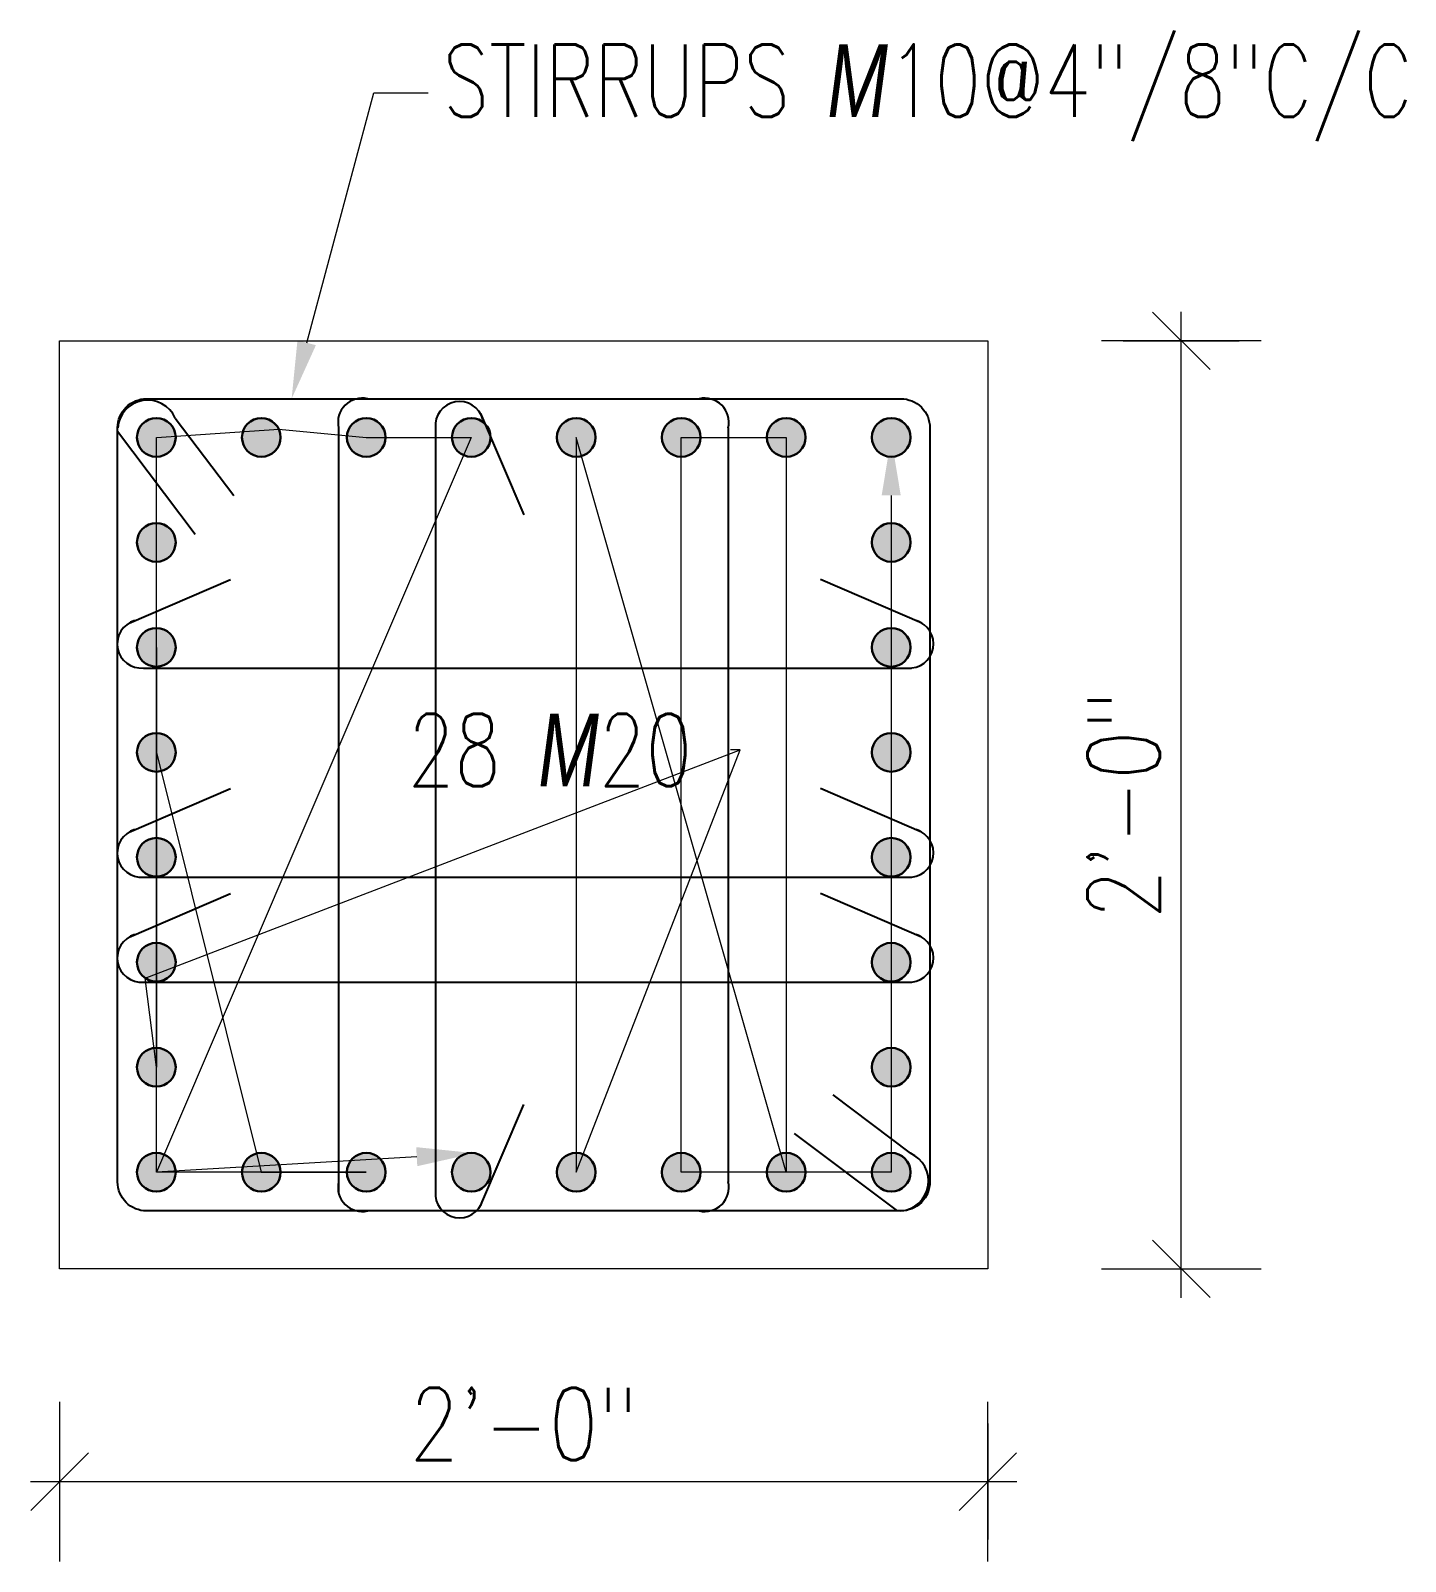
# Model space of a CAD drawing. Header units: inches. Extents: x 0 to 162649, y -36601 to -26324.
# Drawn here: x 143478.22 to 143513.76, y -29680.48 to -29640.9 of the extents above; entities that cross this region are included whole.
import ezdxf
from ezdxf import colors
from ezdxf.entities.mleader import LeaderData, LeaderLine
from ezdxf.math import Vec2, Vec3

# ---------------------------------------------------------------- set-up
doc = ezdxf.new("R2010")
doc.units = ezdxf.units.IN
doc.header["$MEASUREMENT"] = 0
for name, color, linetype, lineweight in [('Column', 211, 'Continuous', 9), ('dimention', 1, 'Continuous', 13), ('Rein', 3, 'Continuous', 30), ('Stirrups', 191, 'Continuous', 25), ('TEXT', 7, 'Continuous', 9)]:
    doc.layers.add(name, color=color, linetype=linetype, lineweight=lineweight)
doc.styles.add('DIM', font='simplex.shx', dxfattribs={"width": 0.75})
doc.styles.add('rmtext', font='romans.shx', dxfattribs={"width": 0.8})
doc.dimstyles.new('DIM-24', dxfattribs={"dimscale": 24, "dimtxt": 0.078125, "dimasz": 0.0625, "dimexe": 0.0625, "dimexo": 0.015625, "dimgap": 0.015625, "dimtad": 1, "dimdec": 1, "dimzin": 3, "dimdsep": 46, "dimlunit": 4, "dimtxsty": 'rmtext', "dimblk": 'OBLIQUE', "dimcen": 0.09375, "dimdle": 0.03125, "dimclrd": 1, "dimclre": 1, "dimclrt": 2, "dimadec": 0, "dimazin": 0, "dimtfac": 0.75, "dimtdec": 1, "dimtix": 1, "dimtmove": 0, "dimatfit": 3, "dimfxl": 0.0625, "dimfxlon": 1, "dimfrac": 1, "dimtolj": 1, "dimtzin": 0, "dimlwd": -1, "dimlwe": 5, "dimarcsym": 0})

# ---------------------------------------------------------------- blocks, each defined once
blk = doc.blocks.new('_Oblique')
for p, q in [((0, -1.375), (0, 1.375)), ((-0.495, -0.495), (0.495, 0.495))]:
    blk.add_line(p, q)
blk = doc.blocks.new('*D805')
at = {"layer": 'Defpoints', "color": 0, "transparency": 16777216}
for p in [(143478.967, -29672.916), (143502.967, -29672.916), (143502.967, -29678.416)]:
    blk.add_point(p, dxfattribs=at)
at = {"layer": 'dimention', "color": 1, "lineweight": 5, "transparency": 16777216}
for p, q in [((143478.967, -29676.916), (143478.967, -29679.916)), ((143502.967, -29676.916), (143502.967, -29679.916))]:
    blk.add_line(p, q, dxfattribs=at)
at = {"layer": 'dimention', "color": 1, "transparency": 16777216}
blk.add_line((143478.217, -29678.416), (143503.717, -29678.416), dxfattribs=at)
at = {"layer": 'dimention', "color": 1, "transparency": 16777216, "xscale": 1.5, "yscale": 1.5, "zscale": 1.5, "rotation": 180}
blk.add_blockref('_Oblique', (143478.967, -29678.416), dxfattribs=at)
at = {"layer": 'dimention', "color": 1, "transparency": 16777216, "xscale": 1.5, "yscale": 1.5, "zscale": 1.5}
blk.add_blockref('_Oblique', (143502.967, -29678.416), dxfattribs=at)
at = {"layer": 'dimention', "color": 2, "transparency": 16777216, "insert": (143490.967, -29676.925), "char_height": 1.875, "attachment_point": 5, "style": 'rmtext'}
blk.add_mtext('\\A1;2\'-0"', dxfattribs=at)
blk = doc.blocks.new('*D806')
at = {"layer": 'Defpoints', "color": 0, "transparency": 16777216}
for p in [(143502.967, -29648.916), (143507.967, -29648.916), (143502.967, -29672.916)]:
    blk.add_point(p, dxfattribs=at)
at = {"layer": 'dimention', "color": 1, "transparency": 16777216}
blk.add_line((143507.967, -29673.666), (143507.967, -29648.166), dxfattribs=at)
at = {"layer": 'dimention', "color": 1, "lineweight": 5, "transparency": 16777216}
for p, q in [((143506.467, -29648.916), (143509.467, -29648.916)), ((143506.467, -29672.916), (143509.467, -29672.916))]:
    blk.add_line(p, q, dxfattribs=at)
at = {"layer": 'dimention', "color": 1, "transparency": 16777216, "xscale": 1.5, "yscale": 1.5, "zscale": 1.5}
for p, rotation in [((143507.967, -29648.916), 90), ((143507.967, -29672.916), 270)]:
    blk.add_blockref('_Oblique', p, dxfattribs=dict(at, rotation=rotation))
at = {"layer": 'dimention', "color": 2, "transparency": 16777216, "insert": (143506.476, -29660.916), "char_height": 1.875, "attachment_point": 5, "rotation": 90, "style": 'rmtext'}
blk.add_mtext('\\A1;2\'-0"', dxfattribs=at)

msp = doc.modelspace()

# ---------------------------------------------------------------- hatches: boundary and pattern name
at = {"layer": 'Rein'}
h = msp.add_hatch(color=256, dxfattribs=at)
h.dxf.hatch_style = 1
h.paths.add_polyline_path([(143481.967, -29651.416, 1), (143480.967, -29651.416, 1)])
h = msp.add_hatch(color=256, dxfattribs=at)
h.dxf.hatch_style = 1
h.paths.add_polyline_path([(143484.681, -29651.416, 1), (143483.681, -29651.416, 1)])
h = msp.add_hatch(color=256, dxfattribs=at)
h.dxf.hatch_style = 1
h.paths.add_polyline_path([(143487.395, -29651.416, 1), (143486.395, -29651.416, 1)])
h = msp.add_hatch(color=256, dxfattribs=at)
h.dxf.hatch_style = 1
h.paths.add_polyline_path([(143490.11, -29651.416, 1), (143489.11, -29651.416, 1)])
h = msp.add_hatch(color=256, dxfattribs=at)
h.dxf.hatch_style = 1
h.paths.add_polyline_path([(143492.824, -29651.416, 1), (143491.824, -29651.416, 1)])
h = msp.add_hatch(color=256, dxfattribs=at)
h.dxf.hatch_style = 1
h.paths.add_polyline_path([(143495.538, -29651.416, 1), (143494.538, -29651.416, 1)])
h = msp.add_hatch(color=256, dxfattribs=at)
h.dxf.hatch_style = 1
h.paths.add_polyline_path([(143498.252, -29651.416, 1), (143497.252, -29651.416, 1)])
h = msp.add_hatch(color=256, dxfattribs=at)
h.dxf.hatch_style = 1
h.paths.add_polyline_path([(143500.967, -29651.416, 1), (143499.967, -29651.416, 1)])
h = msp.add_hatch(color=256, dxfattribs=at)
h.dxf.hatch_style = 1
h.paths.add_polyline_path([(143481.967, -29654.13, 1), (143480.967, -29654.13, 1)])
h = msp.add_hatch(color=256, dxfattribs=at)
h.dxf.hatch_style = 1
h.paths.add_polyline_path([(143500.967, -29654.13, 1), (143499.967, -29654.13, 1)])
h = msp.add_hatch(color=256, dxfattribs=at)
h.dxf.hatch_style = 1
h.paths.add_polyline_path([(143481.967, -29656.844, 1), (143480.967, -29656.844, 1)])
h = msp.add_hatch(color=256, dxfattribs=at)
h.dxf.hatch_style = 1
h.paths.add_polyline_path([(143500.967, -29656.844, 1), (143499.967, -29656.844, 1)])
h = msp.add_hatch(color=256, dxfattribs=at)
h.dxf.hatch_style = 1
h.paths.add_polyline_path([(143481.967, -29659.559, 1), (143480.967, -29659.559, 1)])
h = msp.add_hatch(color=256, dxfattribs=at)
h.dxf.hatch_style = 1
h.paths.add_polyline_path([(143500.967, -29659.559, 1), (143499.967, -29659.559, 1)])
h = msp.add_hatch(color=256, dxfattribs=at)
h.dxf.hatch_style = 1
h.paths.add_polyline_path([(143481.967, -29662.273, 1), (143480.967, -29662.273, 1)])
h = msp.add_hatch(color=256, dxfattribs=at)
h.dxf.hatch_style = 1
h.paths.add_polyline_path([(143500.967, -29662.273, 1), (143499.967, -29662.273, 1)])
h = msp.add_hatch(color=256, dxfattribs=at)
h.dxf.hatch_style = 1
h.paths.add_polyline_path([(143481.967, -29664.987, 1), (143480.967, -29664.987, 1)])
h = msp.add_hatch(color=256, dxfattribs=at)
h.dxf.hatch_style = 1
h.paths.add_polyline_path([(143500.967, -29664.987, 1), (143499.967, -29664.987, 1)])
h = msp.add_hatch(color=256, dxfattribs=at)
h.dxf.hatch_style = 1
h.paths.add_polyline_path([(143481.967, -29667.702, 1), (143480.967, -29667.702, 1)])
h = msp.add_hatch(color=256, dxfattribs=at)
h.dxf.hatch_style = 1
h.paths.add_polyline_path([(143500.967, -29667.702, 1), (143499.967, -29667.702, 1)])
h = msp.add_hatch(color=256, dxfattribs=at)
h.dxf.hatch_style = 1
h.paths.add_polyline_path([(143481.967, -29670.416, 1), (143480.967, -29670.416, 1)])
h = msp.add_hatch(color=256, dxfattribs=at)
h.dxf.hatch_style = 1
h.paths.add_polyline_path([(143484.681, -29670.416, 1), (143483.681, -29670.416, 1)])
h = msp.add_hatch(color=256, dxfattribs=at)
h.dxf.hatch_style = 1
h.paths.add_polyline_path([(143487.395, -29670.416, 1), (143486.395, -29670.416, 1)])
h = msp.add_hatch(color=256, dxfattribs=at)
h.dxf.hatch_style = 1
h.paths.add_polyline_path([(143490.11, -29670.416, 1), (143489.11, -29670.416, 1)])
h = msp.add_hatch(color=256, dxfattribs=at)
h.dxf.hatch_style = 1
h.paths.add_polyline_path([(143492.824, -29670.416, 1), (143491.824, -29670.416, 1)])
h = msp.add_hatch(color=256, dxfattribs=at)
h.dxf.hatch_style = 1
h.paths.add_polyline_path([(143495.538, -29670.416, 1), (143494.538, -29670.416, 1)])
h = msp.add_hatch(color=256, dxfattribs=at)
h.dxf.hatch_style = 1
h.paths.add_polyline_path([(143498.252, -29670.416, 1), (143497.252, -29670.416, 1)])
h = msp.add_hatch(color=256, dxfattribs=at)
h.dxf.hatch_style = 1
h.paths.add_polyline_path([(143500.967, -29670.416, 1), (143499.967, -29670.416, 1)])

# ---------------------------------------------------------------- linework, layer by layer
at = {"layer": 'Column'}
msp.add_line((143486.931, -29650.416), (143487.181, -29650.416), dxfattribs=at)
msp.add_lwpolyline([(143478.967, -29648.916), (143502.967, -29648.916), (143502.967, -29672.916), (143478.967, -29672.916)], close=True, dxfattribs=at)
at = {"layer": 'Rein'}
for centre in [(143481.467, -29651.416), (143484.181, -29651.416), (143486.895, -29651.416), (143489.61, -29651.416), (143492.324, -29651.416), (143495.038, -29651.416), (143497.752, -29651.416), (143500.467, -29651.416), (143481.467, -29654.13), (143500.467, -29654.13), (143481.467, -29656.844), (143500.467, -29656.844), (143481.467, -29659.559), (143500.467, -29659.559), (143481.467, -29662.273), (143500.467, -29662.273), (143481.467, -29664.987), (143500.467, -29664.987), (143481.467, -29667.702), (143500.467, -29667.702), (143481.467, -29670.416), (143484.181, -29670.416), (143486.895, -29670.416), (143489.61, -29670.416), (143492.324, -29670.416), (143495.038, -29670.416), (143497.752, -29670.416), (143500.467, -29670.416)]:
    msp.add_circle(centre, 0.5, dxfattribs=at)
at = {"layer": 'Stirrups'}
for p, q in [((143481.956, -29650.916), (143483.467, -29652.916)), ((143489.844, -29650.796), (143490.967, -29653.416)), ((143480.467, -29651.255), (143482.467, -29653.916)), ((143486.181, -29651.166), (143486.181, -29670.952)), ((143488.681, -29651.166), (143488.681, -29671.021)), ((143496.252, -29651.166), (143496.252, -29670.666)), ((143480.766, -29656.216), (143483.385, -29655.093)), ((143501.255, -29656.216), (143498.635, -29655.093)), ((143481.135, -29657.379), (143500.99, -29657.379)), ((143480.765, -29661.621), (143483.385, -29660.498)), ((143501.254, -29661.621), (143498.635, -29660.498)), ((143481.135, -29662.784), (143500.989, -29662.784)), ((143480.765, -29664.335), (143483.385, -29663.213)), ((143501.254, -29664.335), (143498.635, -29663.213)), ((143481.135, -29665.498), (143500.989, -29665.498)), ((143489.844, -29671.286), (143490.967, -29668.666)), ((143500.967, -29669.927), (143498.967, -29668.416)), ((143500.628, -29671.416), (143497.967, -29669.416))]:
    msp.add_line(p, q, dxfattribs=at)
msp.add_lwpolyline([(143481.217, -29650.416), (143500.717, -29650.416, -0.414214), (143501.467, -29651.166), (143501.467, -29670.666, -0.414214), (143500.717, -29671.416), (143481.217, -29671.416, -0.414214), (143480.467, -29670.666), (143480.467, -29651.166, -0.414214)], format="xyb", close=True, dxfattribs=at)
for centre, radius, start, end in [((143481.244, -29651.23), 0.778, 23.7791, 175.3085), ((143486.788, -29651.023), 0.624, 76.7473, 193.2527), ((143489.305, -29651.114), 0.626, 15.9324, 184.7989), ((143495.645, -29651.023), 0.624, 346.7473, 103.2527), ((143481.083, -29656.755), 0.626, 105.9324, 274.7989), ((143500.937, -29656.755), 0.626, 265.2011, 74.0676), ((143481.082, -29662.16), 0.626, 105.9324, 274.7989), ((143500.937, -29662.16), 0.626, 265.2011, 74.0676), ((143481.082, -29664.875), 0.626, 105.9324, 274.7989), ((143500.937, -29664.875), 0.626, 265.2011, 74.0676), ((143500.653, -29670.639), 0.778, 274.6915, 66.2209), ((143486.788, -29670.809), 0.624, 166.7473, 283.2527), ((143495.645, -29670.809), 0.624, 256.7473, 13.2527), ((143489.305, -29670.968), 0.626, 175.2011, 344.0676)]:
    msp.add_arc(centre, radius, start, end, dxfattribs=at)

# ---------------------------------------------------------------- dimensions: what is measured, and where the dimension line sits
at = {"layer": 'dimention'}
dim = msp.add_linear_dim(base=(143507.967, -29648.916), p1=(143502.967, -29672.916), p2=(143502.967, -29648.916), angle=90, dimstyle='DIM-24', dxfattribs=at)
dim.commit()
dim.dimension.update_dxf_attribs({"geometry": '*D806', "text_midpoint": (143506.476, -29660.916)})
dim = msp.add_linear_dim(base=(143502.967, -29678.416), p1=(143478.967, -29672.916), p2=(143502.967, -29672.916), dimstyle='DIM-24', dxfattribs=at)
dim.commit()
dim.dimension.update_dxf_attribs({"geometry": '*D805', "text_midpoint": (143490.967, -29676.925)})

# ---------------------------------------------------------------- leaders
at = {"layer": 'TEXT'}
ml = msp.add_multileader_mtext('Standard', dxfattribs=at)
ml.set_content('STIRRUPS {\\Fgothici|c0;M}10@4"/8"C/C', color=256, style='DIM')
ml.set_leader_properties(color=1, linetype='ByLayer', lineweight=9)
ml.build(insert=Vec2(0, 0))
ml.multileader.update_dxf_attribs({"text_right_attachment_type": 2, "dogleg_length": 0.25, "arrow_head_size": 1.5, "scale": 32})
ctx = ml.context
ctx.base_point, ctx.scale, ctx.char_height, ctx.arrow_head_size, ctx.landing_gap_size, ctx.plane_origin = Vec3(143488.496, -29642.504), 32, 1.875, 1.5, 0.375, Vec3(143498.658, -29648.155)
ctx.right_attachment = 2
notes = []
notes.append((ctx, [(0, (1, 1, 0), (143487.091, -29642.504), (1, 0), 1.404, [(0, [(143484.965, -29650.416)], 0, [])])]))
ctx.mtext.insert, ctx.mtext.flow_direction = Vec3(143488.871, -29641.254), 5
ml = msp.add_multileader_mtext('Standard', dxfattribs=at)
ml.set_content('28 {\\Fgothici|c0;M}20', color=256, style='DIM')
ml.set_leader_properties(color=1, linetype='ByLayer', lineweight=9)
ml.build(insert=Vec2(0, 0))
ml.multileader.update_dxf_attribs({"text_right_attachment_type": 2, "dogleg_length": 0.25, "arrow_head_size": 1.5, "scale": 32})
ctx = ml.context
ctx.base_point, ctx.scale, ctx.char_height, ctx.arrow_head_size, ctx.landing_gap_size, ctx.plane_origin = Vec3(143487.592, -29659.498), 32, 1.875, 1.5, 0.375, Vec3(143506.158, -29652.155)
ctx.right_attachment = 2
notes.append((ctx, [(1, (1, 1, 0), (143496.56, -29659.498), (-1, 0), 0.25, [(32, [(143489.697, -29669.924), (143481.467, -29670.416), (143481.467, -29659.559), (143481.467, -29654.416), (143481.467, -29651.416), (143484.633, -29651.203), (143486.895, -29651.416), (143489.61, -29651.416), (143481.467, -29670.416), (143481.467, -29662.416), (143481.467, -29659.559), (143484.181, -29670.416), (143486.895, -29670.416), (143481.467, -29670.416), (143481.467, -29667.702), (143481.467, -29656.844), (143481.467, -29667.702), (143481.177, -29665.395)], 0, []), (2, [(143500.467, -29651.416), (143500.467, -29654.13), (143500.467, -29656.844), (143500.467, -29659.559), (143500.467, -29662.273), (143500.467, -29664.987), (143500.467, -29667.702), (143500.467, -29670.416), (143495.038, -29670.416), (143495.038, -29651.416), (143497.752, -29651.416), (143497.752, -29670.416), (143492.324, -29651.416), (143492.324, -29670.416)], 0, [])])]))
ctx.mtext.insert, ctx.mtext.flow_direction = Vec3(143487.967, -29658.561), 5
for ctx, leaders in notes:
    for number, flags, end, landing, length, lines in leaders:
        leader = LeaderData()
        leader.index, (leader.has_last_leader_line, leader.has_dogleg_vector, leader.attachment_direction) = number, flags
        leader.last_leader_point, leader.dogleg_vector, leader.dogleg_length = Vec3(end), Vec3(landing), length
        for number, points, colour, breaks in lines:
            line = LeaderLine()
            line.index, line.vertices, line.color, line.breaks = number, Vec3.list(points), colors.encode_raw_color(colour), breaks
            leader.lines.append(line)
        ctx.leaders.append(leader)

doc.saveas('drawing.dxf')
